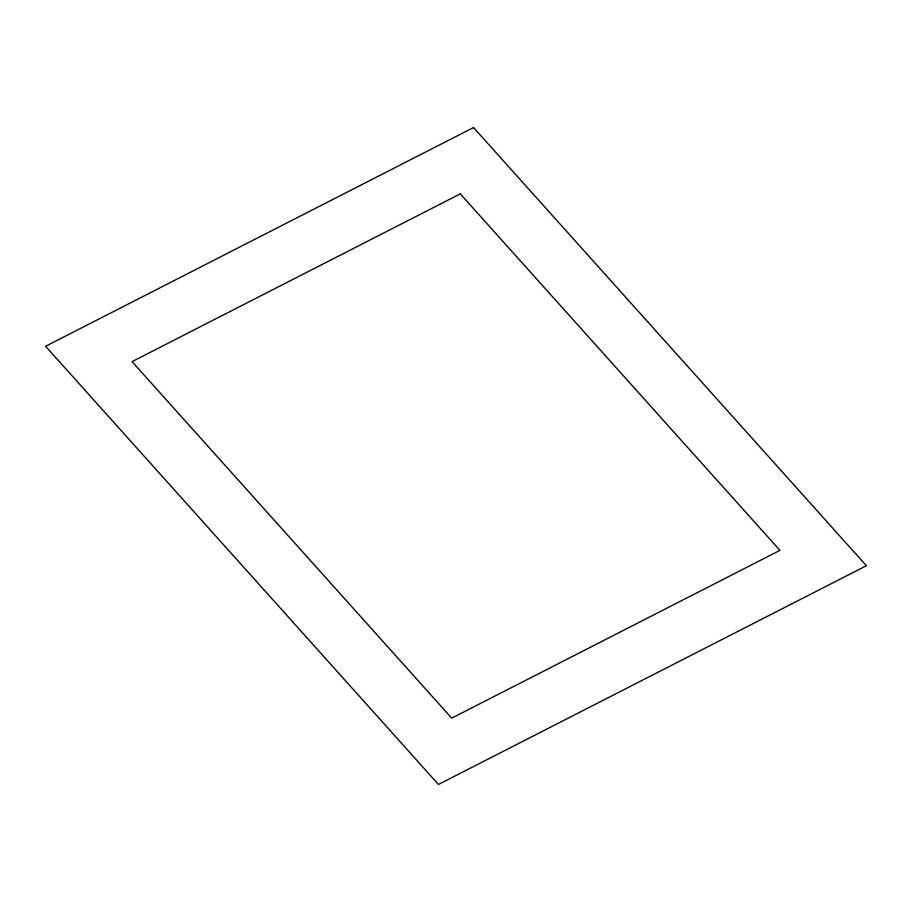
<?xml version="1.0" encoding="UTF-8"?>
<svg xmlns="http://www.w3.org/2000/svg" width="912" height="912" viewBox="0 0 912 912"><rect width="100%" height="100%" fill="white"/><g stroke="black" fill="none" stroke-linecap="round" stroke-linejoin="round"><path stroke-width="1.37" d="M473.533 127.543L45.6 346.275L438.467 784.457L866.4 565.725L473.533 127.543M460.286 193.857L132.069 361.631L451.714 718.143L779.931 550.369L460.286 193.857"/></g></svg>
